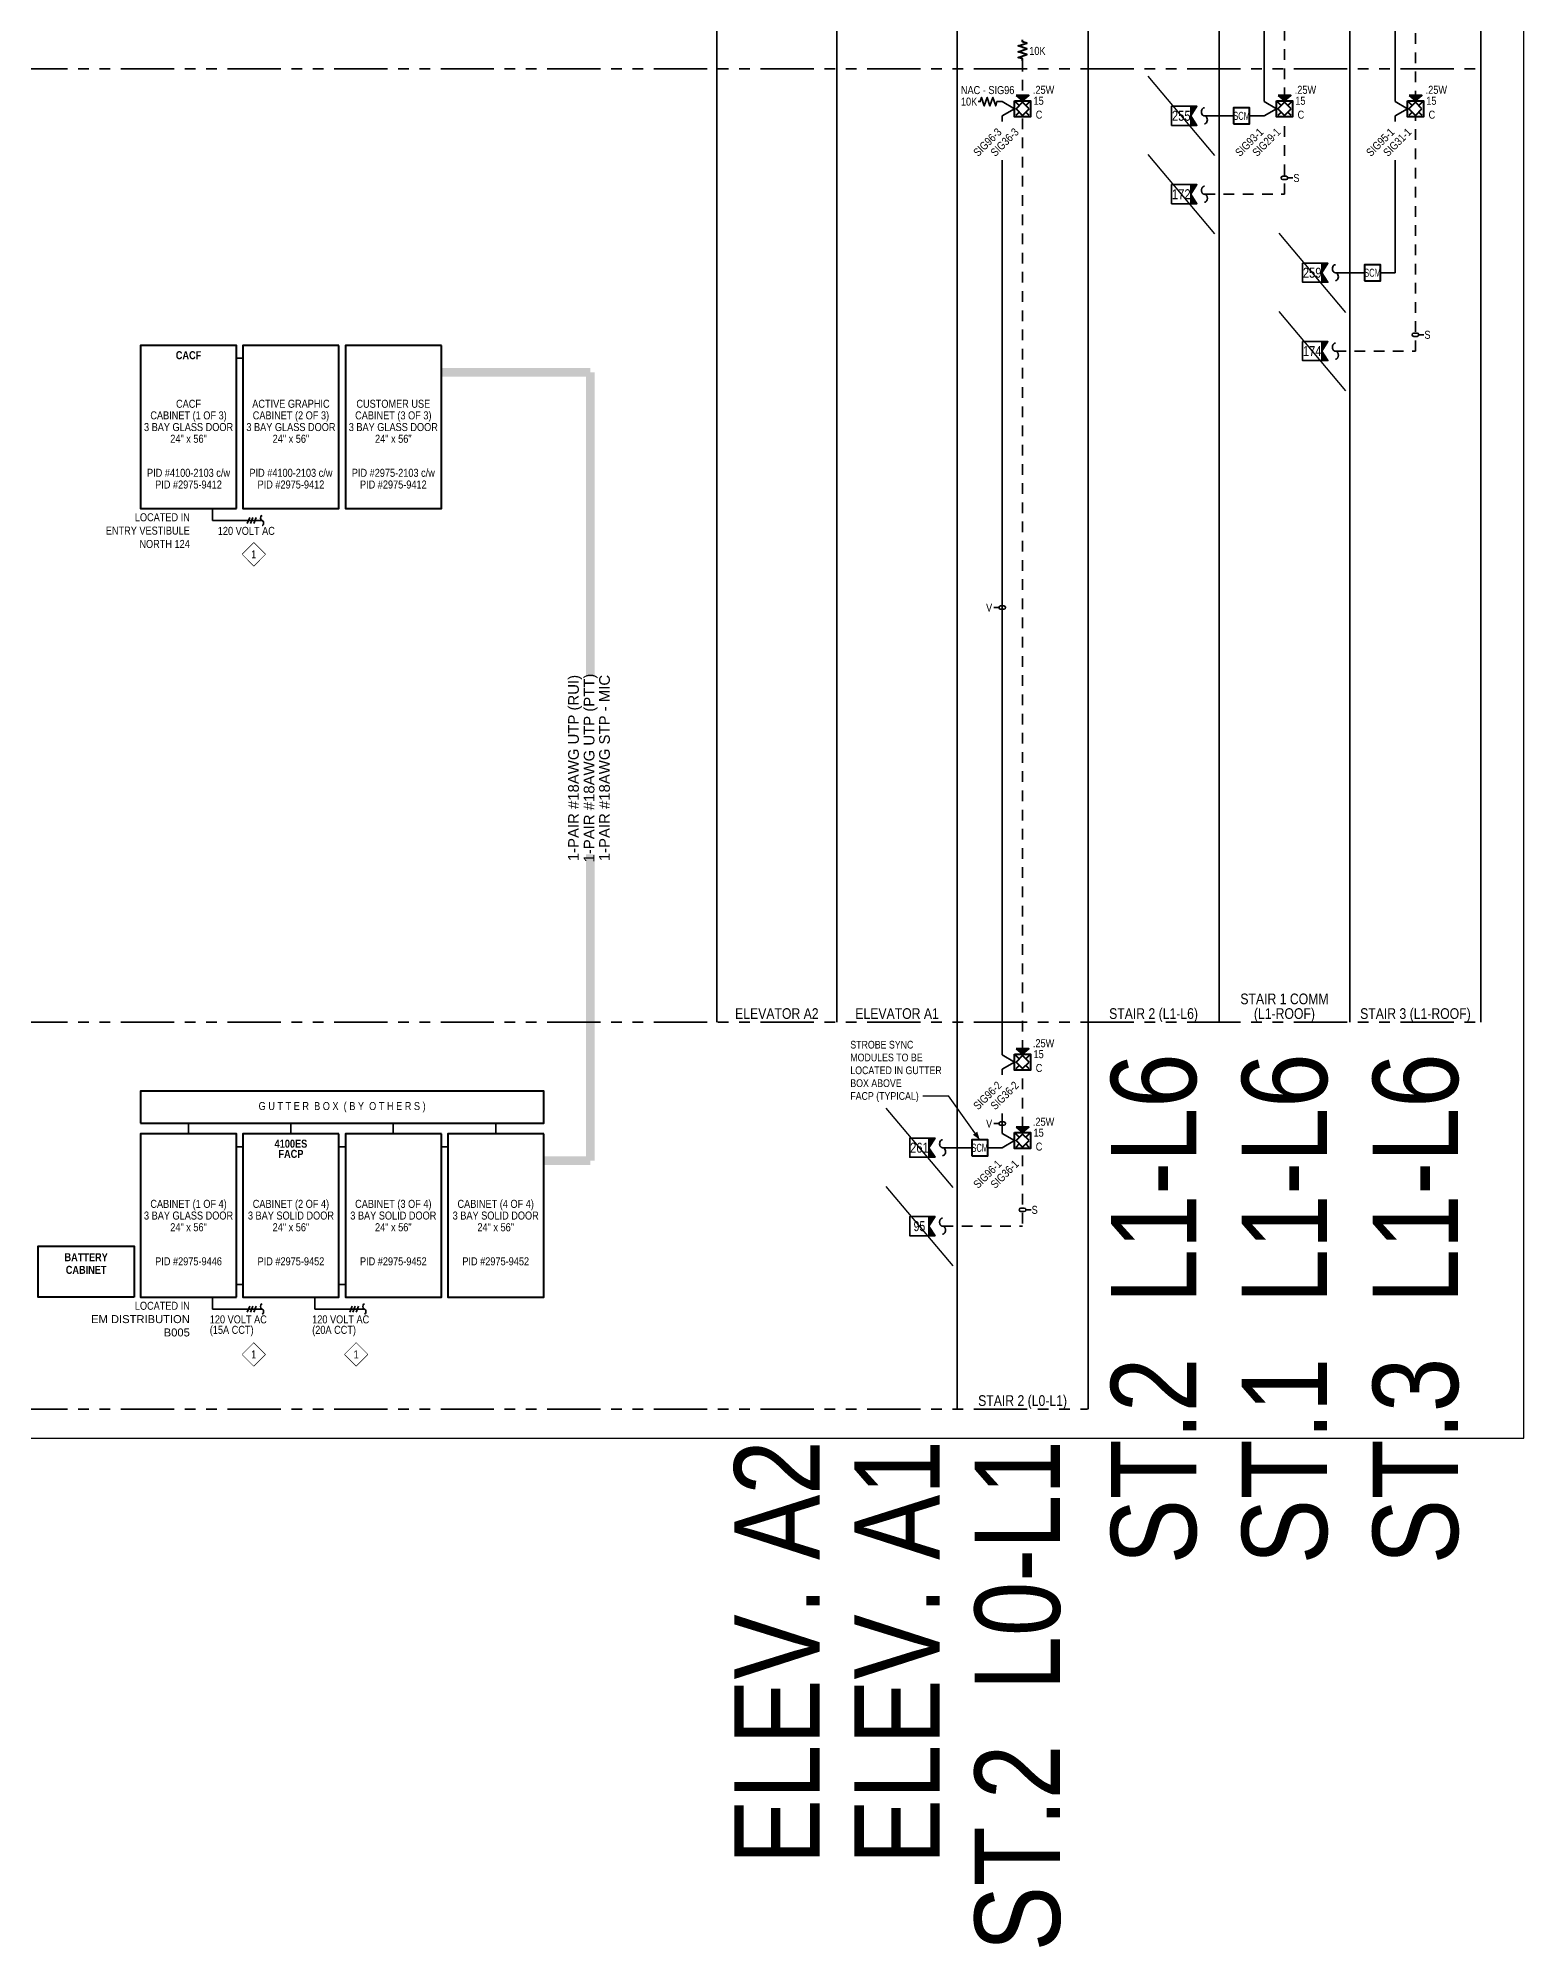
# Model space of a CAD drawing. Header units: inches. Extents: x 84 to 207, y -12 to 77.
# Drawn here: x 136.79 to 154.21, y -12.15 to 10.21 of the extents above; entities that cross this region are included whole.
import ezdxf
from ezdxf.enums import TextEntityAlignment as Align

# ---------------------------------------------------------------- set-up
doc = ezdxf.new("R2010")
doc.units = ezdxf.units.IN
doc.header["$MEASUREMENT"] = 0
doc.set_wipeout_variables(frame=1)
for name, pattern in [('CONTINOUS', [0]), ('HIDDEN2', [0.1875, 0.125, -0.0625]), ('PHANTOM2', [1.25, 0.625, -0.125, 0.125, -0.125, 0.125, -0.125])]:
    doc.linetypes.add(name, pattern=pattern)
for name, color, linetype, lineweight in [('F-ALRM-DTCT', 23, 'Continuous', 40), ('F-ALRM-INDC', 83, 'Continuous', 40), ('F-ALRM-WIRE', 6, 'Continuous', 35), ('F-ALRM-WIRE-DTCT', 151, 'Continuous', 35), ('F-ALRM-WIRE-INDC', 3, 'Continuous', 35), ('F-ALRM-WIRE-PHON', 212, 'Continuous', 35), ('F-ALRM-WIRE-SPKR', 221, 'HIDDEN2', 35), ('F-ANNO-DTCT', 151, 'Continuous', 25), ('F-ANNO-DTCT-ADDR', 143, 'Continuous', 25), ('F-ANNO-DTCT-DESC', 150, 'Continuous', 25), ('F-ANNO-DTCT-NOTE', 140, 'Continuous', 25), ('F-ANNO-INDC', 3, 'Continuous', 25), ('F-ANNO-INDC-ADDR', 91, 'Continuous', 25), ('F-ANNO-INDC-CAND', 120, 'Continuous', 25), ('F-ANNO-INDC-DESC', 111, 'Continuous', 25), ('F-ANNO-INDC-NOTE', 110, 'Continuous', 25), ('F-ANNO-KEYN', 7, 'Continuous', 25), ('F-ANNO-SPKR-ADDR', 210, 'Continuous', 25), ('F-ANNO-SPKR-WATT', 220, 'Continuous', 25), ('F-ANNO-TEXT', 7, 'Continuous', 25), ('F-ANNO-WIPE', 7, 'Continuous', 0), ('F-CTRL-PANL', 23, 'Continuous', 40)]:
    doc.layers.add(name, color=color, linetype=linetype, lineweight=lineweight)
doc.styles.add('Annotative', font='arial.ttf')
doc.styles.add('Body', font='', dxfattribs={"height": 0.09375})
doc.styles.add('Body_Bold', font='', dxfattribs={"height": 0.09375})
doc.styles.add('MtXpl_Arial_Narrow', font='arial.ttf')
doc.styles.get("Standard").update_dxf_attribs({"font": 'arial.ttf'})
doc.styles.get('Body').set_extended_font_data('Arial Narrow')
doc.styles.get('Body_Bold').set_extended_font_data('Arial Narrow', bold=True)

# ---------------------------------------------------------------- blocks, each defined once
blk = doc.blocks.new('*U128')
at = {"layer": 'F-ANNO-INDC-ADDR', "style": 'Body', "flags": 8}
blk.add_attdef('NACTAG', text='', height=0.0938, rotation=45, dxfattribs=at).set_placement((-0.304, -0.218), align=Align.TOP_RIGHT)
at = {"layer": 'F-ANNO-INDC-DESC', "lineweight": 30, "flags": 51}
blk.add_attdef('DESCRIPTION', text='', height=0.0938, rotation=45, dxfattribs=at).set_placement((0.201, -0.218), align=Align.TOP_RIGHT)
at = {"layer": 'F-ANNO-SPKR-ADDR', "style": 'Body', "flags": 8}
blk.add_attdef('SPEAKTAG', text='', height=0.0938, rotation=45, dxfattribs=at).set_placement((-0.103, -0.218), align=Align.TOP_RIGHT)
at = {"linetype": 'ByBlock', "ltscale": 0.5}
blk.add_wipeout([(-0.094, 0.094), (0.094, 0.094), (0.094, -0.094), (-0.094, -0.094)], dxfattribs=at).dxf.layer = 'F-ANNO-WIPE'
at = {"color": 0, "linetype": 'ByBlock', "lineweight": -2, "ltscale": 0.5}
for p, q in [((-0.039, -0.039), (-0.079, -0.079)), ((0.079, -0.079), (0.039, -0.039))]:
    blk.add_line(p, q, dxfattribs=at)
at = {"color": 0, "linetype": 'ByBlock', "lineweight": -2, "style": 'Body', "flags": 9}
for tag, p in [('CONNFROM_SPEAK', (0, -0.134)), ('CONNFROM_NAC', (0, -0.121)), ('ELEVATION', (0, -0.108)), ('WIREDROP', (0, -0.145)), ('PID', (0, -0.096))]:
    blk.add_attdef(tag, text='', height=0.00938, dxfattribs=at).set_placement(p, align=Align.MIDDLE_CENTER)
at = {"layer": 'F-ANNO-INDC', "style": 'Body', "flags": 8}
blk.add_attdef('CEIL', text='', height=0.0938, dxfattribs=at).set_placement((0.193, -0.069), align=Align.MIDDLE_CENTER)
at = {"layer": 'F-ANNO-INDC-NOTE', "lineweight": 30, "flags": 104}
blk.add_attdef('NOTES', text='', height=0.0938, dxfattribs=at).set_placement((-0.193, -0.069), align=Align.MIDDLE_RIGHT)
at = {"layer": 'F-ANNO-INDC-NOTE', "style": 'Body'}
blk.add_attdef('NOTE', text='', height=0.0938, dxfattribs=at).set_placement((-0.193, -0.069), align=Align.MIDDLE_CENTER)
at = {"linetype": 'ByBlock'}
blk.add_wipeout([(-0.075, 0.156), (0, 0.094), (0.075, 0.156)], dxfattribs=at).dxf.layer = 'F-ANNO-WIPE'
h = blk.add_hatch(color=0)
h.dxf.hatch_style = 1
h.paths.add_polyline_path([(0.075, 0.156), (-0.075, 0.156), (0, 0.094)])
at = {"color": 0, "linetype": 'ByBlock', "lineweight": -2, "ltscale": 0.5}
for p, q in [((-0.039, 0.039), (-0.079, 0.079)), ((0.079, 0.079), (0.039, 0.039))]:
    blk.add_line(p, q, dxfattribs=at)
for points in [[(-0.094, 0.094), (0.094, 0.094), (0.094, -0.094), (-0.094, -0.094)], [(0.077, 0), (0, 0.077), (-0.077, 0), (0, -0.077)]]:
    blk.add_lwpolyline(points, close=True, dxfattribs=at)
at = {"color": 0, "linetype": 'ByBlock', "lineweight": -2}
blk.add_lwpolyline([(-0.075, 0.156), (0, 0.094), (0.075, 0.156)], close=True, dxfattribs=at)
at = {"color": 0, "linetype": 'ByBlock', "lineweight": -2, "style": 'Body', "flags": 9}
blk.add_attdef('WIRE', (-0.001, 0), '', height=0.00938, dxfattribs=at)
at = {"layer": 'F-ANNO-INDC', "style": 'Body', "flags": 8}
for tag, p in [('WG', (-0.193, 0.229)), ('WP', (0.193, 0.229))]:
    blk.add_attdef(tag, text='', height=0.0938, dxfattribs=at).set_placement(p, align=Align.MIDDLE_CENTER)
at = {"layer": 'F-ANNO-INDC-CAND', "style": 'Body', "flags": 8}
blk.add_attdef('CD', text='', height=0.0938, dxfattribs=at).set_placement((0.187, 0.093), align=Align.MIDDLE_CENTER)
at = {"layer": 'F-ANNO-SPKR-WATT', "linetype": 'Continuous', "style": 'Body', "flags": 8}
blk.add_attdef('WATT', text='', height=0.0938, dxfattribs=at).set_placement((0.246, 0.221), align=Align.MIDDLE_CENTER)
blk = doc.blocks.new('*U131')
at = {"layer": 'F-ANNO-INDC-ADDR', "style": 'Body', "flags": 8}
blk.add_attdef('NACTAG', text='', height=0.0938, rotation=45, dxfattribs=at).set_placement((-0.304, -0.218), align=Align.TOP_RIGHT)
at = {"layer": 'F-ANNO-INDC-DESC', "lineweight": 30, "flags": 51}
blk.add_attdef('DESCRIPTION', text='', height=0.0938, rotation=45, dxfattribs=at).set_placement((0.201, -0.218), align=Align.TOP_RIGHT)
at = {"layer": 'F-ANNO-SPKR-ADDR', "style": 'Body', "flags": 8}
blk.add_attdef('SPEAKTAG', text='', height=0.0938, rotation=45, dxfattribs=at).set_placement((-0.103, -0.218), align=Align.TOP_RIGHT)
at = {"linetype": 'ByBlock', "ltscale": 0.5}
blk.add_wipeout([(-0.094, 0.094), (0.094, 0.094), (0.094, -0.094), (-0.094, -0.094)], dxfattribs=at).dxf.layer = 'F-ANNO-WIPE'
at = {"color": 0, "linetype": 'ByBlock', "lineweight": -2, "ltscale": 0.5}
for p, q in [((-0.039, -0.039), (-0.079, -0.079)), ((0.079, -0.079), (0.039, -0.039))]:
    blk.add_line(p, q, dxfattribs=at)
at = {"color": 0, "linetype": 'ByBlock', "lineweight": -2, "style": 'Body', "flags": 9}
for tag, p in [('CONNFROM_SPEAK', (0, -0.134)), ('CONNFROM_NAC', (0, -0.121)), ('ELEVATION', (0, -0.108)), ('WIREDROP', (0, -0.145)), ('PID', (0, -0.096))]:
    blk.add_attdef(tag, text='', height=0.00938, dxfattribs=at).set_placement(p, align=Align.MIDDLE_CENTER)
at = {"layer": 'F-ANNO-INDC', "style": 'Body', "flags": 8}
blk.add_attdef('CEIL', text='', height=0.0938, dxfattribs=at).set_placement((0.193, -0.069), align=Align.MIDDLE_CENTER)
at = {"layer": 'F-ANNO-INDC-NOTE', "lineweight": 30, "flags": 104}
blk.add_attdef('NOTES', text='', height=0.0938, dxfattribs=at).set_placement((-0.193, -0.069), align=Align.MIDDLE_RIGHT)
at = {"layer": 'F-ANNO-INDC-NOTE', "style": 'Body'}
blk.add_attdef('NOTE', text='', height=0.0938, dxfattribs=at).set_placement((-0.193, -0.069), align=Align.MIDDLE_CENTER)
at = {"linetype": 'ByBlock'}
blk.add_wipeout([(-0.075, 0.156), (0, 0.094), (0.075, 0.156)], dxfattribs=at).dxf.layer = 'F-ANNO-WIPE'
h = blk.add_hatch(color=0)
h.dxf.hatch_style = 1
h.paths.add_polyline_path([(0.075, 0.156), (-0.075, 0.156), (0, 0.094)])
at = {"color": 0, "linetype": 'ByBlock', "lineweight": -2, "ltscale": 0.5}
for p, q in [((-0.039, 0.039), (-0.079, 0.079)), ((0.079, 0.079), (0.039, 0.039))]:
    blk.add_line(p, q, dxfattribs=at)
for points in [[(-0.094, 0.094), (0.094, 0.094), (0.094, -0.094), (-0.094, -0.094)], [(0.077, 0), (0, 0.077), (-0.077, 0), (0, -0.077)]]:
    blk.add_lwpolyline(points, close=True, dxfattribs=at)
at = {"color": 0, "linetype": 'ByBlock', "lineweight": -2}
blk.add_lwpolyline([(-0.075, 0.156), (0, 0.094), (0.075, 0.156)], close=True, dxfattribs=at)
at = {"color": 0, "linetype": 'ByBlock', "lineweight": -2, "style": 'Body', "flags": 9}
blk.add_attdef('WIRE', (-0.001, 0), '', height=0.00938, dxfattribs=at)
at = {"layer": 'F-ANNO-INDC', "style": 'Body', "flags": 8}
for tag, p in [('WG', (-0.193, 0.229)), ('WP', (0.193, 0.229))]:
    blk.add_attdef(tag, text='', height=0.0938, dxfattribs=at).set_placement(p, align=Align.MIDDLE_CENTER)
at = {"layer": 'F-ANNO-INDC-CAND', "style": 'Body', "flags": 8}
blk.add_attdef('CD', text='', height=0.0938, dxfattribs=at).set_placement((0.187, 0.093), align=Align.MIDDLE_CENTER)
at = {"layer": 'F-ANNO-SPKR-WATT', "linetype": 'Continuous', "style": 'Body', "flags": 8}
blk.add_attdef('WATT', text='', height=0.0938, dxfattribs=at).set_placement((0.246, 0.221), align=Align.MIDDLE_CENTER)
blk = doc.blocks.new('*U129')
at = {"layer": 'F-ANNO-INDC-ADDR', "style": 'Body', "flags": 8}
blk.add_attdef('NACTAG', text='', height=0.0938, rotation=45, dxfattribs=at).set_placement((-0.304, -0.218), align=Align.TOP_RIGHT)
at = {"layer": 'F-ANNO-INDC-DESC', "lineweight": 30, "flags": 51}
blk.add_attdef('DESCRIPTION', text='', height=0.0938, rotation=45, dxfattribs=at).set_placement((0.201, -0.218), align=Align.TOP_RIGHT)
at = {"layer": 'F-ANNO-SPKR-ADDR', "style": 'Body', "flags": 8}
blk.add_attdef('SPEAKTAG', text='', height=0.0938, rotation=45, dxfattribs=at).set_placement((-0.103, -0.218), align=Align.TOP_RIGHT)
at = {"linetype": 'ByBlock', "ltscale": 0.5}
blk.add_wipeout([(-0.094, 0.094), (0.094, 0.094), (0.094, -0.094), (-0.094, -0.094)], dxfattribs=at).dxf.layer = 'F-ANNO-WIPE'
at = {"color": 0, "linetype": 'ByBlock', "lineweight": -2, "ltscale": 0.5}
for p, q in [((-0.039, -0.039), (-0.079, -0.079)), ((0.079, -0.079), (0.039, -0.039))]:
    blk.add_line(p, q, dxfattribs=at)
at = {"color": 0, "linetype": 'ByBlock', "lineweight": -2, "style": 'Body', "flags": 9}
for tag, p in [('CONNFROM_SPEAK', (0, -0.134)), ('CONNFROM_NAC', (0, -0.121)), ('ELEVATION', (0, -0.108)), ('WIREDROP', (0, -0.145)), ('PID', (0, -0.096))]:
    blk.add_attdef(tag, text='', height=0.00938, dxfattribs=at).set_placement(p, align=Align.MIDDLE_CENTER)
at = {"layer": 'F-ANNO-INDC', "style": 'Body', "flags": 8}
blk.add_attdef('CEIL', text='', height=0.0938, dxfattribs=at).set_placement((0.193, -0.069), align=Align.MIDDLE_CENTER)
at = {"layer": 'F-ANNO-INDC-NOTE', "lineweight": 30, "flags": 104}
blk.add_attdef('NOTES', text='', height=0.0938, dxfattribs=at).set_placement((-0.193, -0.069), align=Align.MIDDLE_RIGHT)
at = {"layer": 'F-ANNO-INDC-NOTE', "style": 'Body'}
blk.add_attdef('NOTE', text='', height=0.0938, dxfattribs=at).set_placement((-0.193, -0.069), align=Align.MIDDLE_CENTER)
at = {"linetype": 'ByBlock'}
blk.add_wipeout([(-0.075, 0.156), (0, 0.094), (0.075, 0.156)], dxfattribs=at).dxf.layer = 'F-ANNO-WIPE'
h = blk.add_hatch(color=0)
h.dxf.hatch_style = 1
h.paths.add_polyline_path([(0.075, 0.156), (-0.075, 0.156), (0, 0.094)])
at = {"color": 0, "linetype": 'ByBlock', "lineweight": -2, "ltscale": 0.5}
for p, q in [((-0.039, 0.039), (-0.079, 0.079)), ((0.079, 0.079), (0.039, 0.039))]:
    blk.add_line(p, q, dxfattribs=at)
for points in [[(-0.094, 0.094), (0.094, 0.094), (0.094, -0.094), (-0.094, -0.094)], [(0.077, 0), (0, 0.077), (-0.077, 0), (0, -0.077)]]:
    blk.add_lwpolyline(points, close=True, dxfattribs=at)
at = {"color": 0, "linetype": 'ByBlock', "lineweight": -2}
blk.add_lwpolyline([(-0.075, 0.156), (0, 0.094), (0.075, 0.156)], close=True, dxfattribs=at)
at = {"color": 0, "linetype": 'ByBlock', "lineweight": -2, "style": 'Body', "flags": 9}
blk.add_attdef('WIRE', (-0.001, 0), '', height=0.00938, dxfattribs=at)
at = {"layer": 'F-ANNO-INDC', "style": 'Body', "flags": 8}
for tag, p in [('WG', (-0.193, 0.229)), ('WP', (0.193, 0.229))]:
    blk.add_attdef(tag, text='', height=0.0938, dxfattribs=at).set_placement(p, align=Align.MIDDLE_CENTER)
at = {"layer": 'F-ANNO-INDC-CAND', "style": 'Body', "flags": 8}
blk.add_attdef('CD', text='', height=0.0938, dxfattribs=at).set_placement((0.187, 0.093), align=Align.MIDDLE_CENTER)
at = {"layer": 'F-ANNO-SPKR-WATT', "linetype": 'Continuous', "style": 'Body', "flags": 8}
blk.add_attdef('WATT', text='', height=0.0938, dxfattribs=at).set_placement((0.246, 0.221), align=Align.MIDDLE_CENTER)
blk = doc.blocks.new('*U127')
at = {"color": 0, "linetype": 'ByBlock', "lineweight": -2}
blk.add_lwpolyline([(0, 0), (0, 0.024), (-0.05, 0.039), (0.05, 0.072), (-0.05, 0.106), (0.05, 0.139), (-0.05, 0.173), (0.05, 0.206), (0, 0.221), (0, 0.244)], dxfattribs=at)
at = {"layer": 'F-ANNO-INDC-NOTE', "lineweight": -3, "style": 'Body'}
blk.add_text('10K', height=0.0938, dxfattribs=at).set_placement((0.269, 0.115), align=Align.MIDDLE_RIGHT)
blk.add_attdef('CIRCUIT', text='', height=0.0938, dxfattribs=at).set_placement((0.937, 0.17), align=Align.MIDDLE_RIGHT)
blk = doc.blocks.new('*U121')
at = {"color": 0, "linetype": 'ByBlock', "lineweight": -2}
blk.add_lwpolyline([(0, 0), (-0.024, 0), (-0.039, -0.05), (-0.072, 0.05), (-0.106, -0.05), (-0.139, 0.05), (-0.173, -0.05), (-0.206, 0.05), (-0.221, 0), (-0.244, 0)], dxfattribs=at)
at = {"layer": 'F-ANNO-DTCT-NOTE', "lineweight": -3, "style": 'Body'}
blk.add_text('10K', height=0.0938, dxfattribs=at).set_placement((-0.447, 0), align=Align.MIDDLE_LEFT)
blk.add_attdef('CIRCUIT', text='', height=0.0938, dxfattribs=at).set_placement((-0.447, 0.135), align=Align.MIDDLE_LEFT)
blk = doc.blocks.new('*U85')
at = {"color": 0}
for centre, major_axis in [((-0.046875, 0), (-0.046875, 0)), ((0.046875, 0), (0.046875, 0))]:
    blk.add_ellipse(centre, major_axis=major_axis, ratio=0.740925497, start_param=0, end_param=3.141592654, dxfattribs=at)
blk = doc.blocks.new('*U70')
at = {"layer": 'F-ANNO-DTCT-ADDR', "style": 'Body', "flags": 8}
blk.add_attdef('ADDRESS', text='', height=0.0938, dxfattribs=at).set_placement((0, -0.124), align=Align.TOP_RIGHT)
at = {"layer": 'F-ANNO-DTCT-DESC', "lineweight": 30, "flags": 104}
blk.add_attdef('DESCRIPTION', text='', height=0.0938, dxfattribs=at).set_placement((0.149, -0.124), align=Align.TOP_RIGHT)
at = {"linetype": 'ByBlock', "lineweight": -2, "ltscale": 0.5}
blk.add_wipeout([(-0.094, 0), (0.094, 0), (0.094, 0.188), (-0.094, 0.188)], dxfattribs=at).dxf.layer = 'F-ANNO-WIPE'
at = {"color": 0, "linetype": 'ByBlock', "lineweight": -2, "ltscale": 0.5}
blk.add_lwpolyline([(-0.094, 0), (0.094, 0), (0.094, 0.188), (-0.094, 0.188)], close=True, dxfattribs=at)
at = {"color": 0, "linetype": 'ByBlock', "lineweight": -2, "style": 'Body', "flags": 8}
blk.add_attdef('DEVICE_TYPE', text='', height=0.0938, dxfattribs=at).set_placement((0, 0.094), align=Align.MIDDLE)
at = {"color": 0, "linetype": 'ByBlock', "lineweight": -2, "style": 'Body'}
for tag, p, flags in [('WIRE', (0, 0.094), 11), ('RISER', (0, 0.094), 11), ('WIREDROP', (-0.037, -0.079), 9), ('DEVTYPE', (-0.037, -0.039), 9), ('POINTTYPE', (-0.037, -0.052), 9), ('ELEVATION', (-0.037, -0.067), 9)]:
    blk.add_attdef(tag, p, '', height=0.00937, dxfattribs=dict(at, flags=flags))
at = {"layer": 'F-ANNO-DTCT', "lineweight": 25, "style": 'Body', "flags": 8}
blk.add_attdef('WG', text='', height=0.0938, dxfattribs=at).set_placement((-0.187, 0.048), align=Align.MIDDLE_CENTER)
blk.add_attdef('WP', text='', height=0.0938, dxfattribs=at).set_placement((0.189, 0.173), align=Align.MIDDLE)
at = {"layer": 'F-ANNO-DTCT-NOTE', "lineweight": 25, "flags": 104}
blk.add_attdef('NOTES', text='', height=0.0938, dxfattribs=at).set_placement((-0.151, 0.164), align=Align.TOP_RIGHT)
at = {"layer": 'F-ANNO-DTCT-NOTE', "lineweight": 25, "style": 'Body'}
blk.add_attdef('NOTE', text='', height=0.0938, dxfattribs=at).set_placement((-0.151, 0.164), align=Align.TOP_RIGHT)
blk = doc.blocks.new('TML-RIGHT')
at = {"layer": 'F-ALRM-WIRE'}
h = blk.add_hatch(color=256, dxfattribs=at)
h.dxf.hatch_style = 1
h.paths.add_polyline_path([(-0.072, 0.112), (0, 0.112), (-0.072, 0), (0, -0.112), (-0.072, -0.112)])
for points in [[(-0.072, -0.112), (-0.296, -0.112), (-0.296, 0.112), (-0.072, 0.112)], [(-0.072, 0.112), (0, 0.112), (-0.072, 0), (0, -0.112), (-0.072, -0.112)]]:
    blk.add_lwpolyline(points, close=True, dxfattribs=at)
at = {"style": 'Annotative'}
blk.add_attdef('#', text='', height=0.117, dxfattribs=at).set_placement((-0.184, 0), align=Align.MIDDLE_CENTER)
blk = doc.blocks.new('WireTagLoop')
at = {"color": 0, "linetype": 'ByBlock', "lineweight": -2}
blk.add_lwpolyline([(-0.5, 0.5, 0.999484), (-0.5, -0.5), (0.5, -0.5, 0.999484), (0.5, 0.5, 0.000258)], format="xyb", close=True, dxfattribs=at)
blk = doc.blocks.new('*U112')
at = {"color": 0}
for centre, major_axis in [((-0.046875, 0), (-0.046875, 0)), ((0.046875, 0), (0.046875, 0))]:
    blk.add_ellipse(centre, major_axis=major_axis, ratio=0.740925497, start_param=0, end_param=3.141592654, dxfattribs=at)
blk = doc.blocks.new('KEYNOTE')
at = {"color": 0, "linetype": 'ByBlock', "lineweight": -2, "transparency": 16777216}
blk.add_lwpolyline([(-0.133, 0), (0, -0.133), (0.133, 0), (0, 0.133)], close=True, dxfattribs=at)
at = {"color": 0, "linetype": 'ByBlock', "lineweight": -2, "transparency": 16777216, "style": 'Body'}
blk.add_attdef('KEYNOTE', text='', height=0.0938, dxfattribs=at).set_placement((0, 0), align=Align.MIDDLE_CENTER)
at = {"color": 0, "linetype": 'ByBlock', "lineweight": -2, "transparency": 16777216}
blk.add_wipeout([(0, 0.133), (-0.133, 0), (0, -0.133), (0.133, 0)], dxfattribs=at).dxf.layer = 'F-ANNO-WIPE'
blk = doc.blocks.new('*U62')
at = {"color": 0, "linetype": 'ByBlock', "lineweight": -2}
blk.add_solid([(0, 0), (0.09375, 0.03125), (0.09375, -0.03125)], dxfattribs=at)

msp = doc.modelspace()

# ---------------------------------------------------------------- linework, layer by layer
at = {"layer": 'Defpoints', "color": 1}
for p, q in [((149.8, 9.766), (150.583, 8.836)), ((149.8, 8.847), (150.583, 7.917)), ((151.335, 7.927), (152.118, 6.997)), ((151.335, 7.009), (152.118, 6.079)), ((146.731, -2.324), (147.514, -3.254)), ((146.731, -3.243), (147.514, -4.173))]:
    msp.add_line(p, q, dxfattribs=at)
at = {"layer": 'F-ALRM-WIRE'}
for p, q in [((139.12, 6.46), (139.195, 6.46)), ((138.839, 4.559), (138.839, 4.698)), ((138.839, 4.559), (139.418, 4.559)), ((139.246, 4.524), (139.274, 4.593)), ((139.283, 4.524), (139.311, 4.593)), ((139.321, 4.524), (139.349, 4.593)), ((139.12, -2.778), (139.195, -2.778)), ((140.32, -2.778), (140.395, -2.778)), ((141.52, -2.778), (141.595, -2.778)), ((138.839, -4.679), (138.839, -4.54)), ((138.839, -4.679), (139.418, -4.679)), ((139.246, -4.714), (139.274, -4.644)), ((139.283, -4.714), (139.311, -4.644)), ((139.321, -4.714), (139.349, -4.644)), ((140.039, -4.679), (140.039, -4.54)), ((140.039, -4.679), (140.618, -4.679)), ((140.446, -4.714), (140.474, -4.644)), ((140.483, -4.714), (140.511, -4.644)), ((140.521, -4.714), (140.549, -4.644))]:
    msp.add_line(p, q, dxfattribs=at)
for points in [[(138.557, -2.628), (138.557, -2.503)], [(139.757, -2.628), (139.757, -2.503)], [(140.957, -2.628), (140.957, -2.503)], [(142.157, -2.628), (142.157, -2.503)], [(139.12, -4.39), (139.157, -4.39), (139.157, -4.39), (139.195, -4.39)], [(140.32, -4.39), (140.357, -4.39), (140.357, -4.39), (140.395, -4.39)]]:
    msp.add_lwpolyline(points, dxfattribs=at)
for centre, start_param, end_param in [((139.418, 4.588), 0, 3.141593), ((139.418, 4.529), 3.141593, 6.283185), ((139.418, -4.649), 0, 3.141593), ((139.418, -4.709), 3.141593, 6.283185), ((140.618, -4.649), 0, 3.141593), ((140.618, -4.709), 3.141593, 6.283185)]:
    msp.add_ellipse(centre, major_axis=(0, 0.03), ratio=0.590571, start_param=start_param, end_param=end_param, dxfattribs=at)
at = {"layer": 'F-ALRM-WIRE-DTCT', "color": 251, "true_color": 0x636466}
for p, q in [((146.156, 49.793), (146.156, -1.317)), ((147.565, 49.793), (147.565, -5.851)), ((150.634, 49.793), (150.634, -1.317)), ((152.169, 49.793), (152.169, -1.317)), ((153.703, 49.793), (153.703, -1.317)), ((149.1, 45.072), (149.1, -5.851))]:
    msp.add_line(p, q, dxfattribs=at)
at = {"layer": 'F-ALRM-WIRE-DTCT', "color": 251, "linetype": 'PHANTOM2', "true_color": 0x636466}
for p, q in [((119.012, 9.852), (153.703, 9.852)), ((119.012, -1.317), (153.703, -1.317)), ((119.012, -5.851), (149.091, -5.851))]:
    msp.add_line(p, q, dxfattribs=at)
at = {"layer": 'F-ALRM-WIRE-DTCT', "color": 251, "true_color": 0x636466}
msp.add_lwpolyline([(144.747, -1.317), (144.747, 49.793)], dxfattribs=at)
at = {"layer": 'F-ALRM-WIRE-DTCT', "color": 251, "linetype": 'CONTINOUS', "true_color": 0x636466, "const_width": 0.1}
for points in [[(141.52, 6.296), (143.267, 6.296)], [(143.267, 6.296), (143.267, 2.731)], [(143.267, 0.65), (143.267, -2.942)], [(142.72, -2.942), (143.267, -2.942)]]:
    msp.add_lwpolyline(points, dxfattribs=at)
at = {"layer": 'F-ALRM-WIRE-INDC'}
msp.add_line((151.998, 7.462), (152.698, 7.462), dxfattribs=at)
msp.add_lwpolyline([(148.055, 3.539), (147.995, 3.539)], dxfattribs=at)
at = {"layer": 'F-ALRM-WIRE-PHON'}
for points in [[(151.44, 8.572), (151.501, 8.572)], [(152.975, 6.735), (153.036, 6.735)], [(148.371, -3.517), (148.432, -3.517)]]:
    msp.add_lwpolyline(points, dxfattribs=at)
at = {"layer": 'F-ALRM-WIRE-SPKR'}
for p, q in [((151.401, 8.381), (151.401, 23.517)), ((152.936, 6.543), (152.936, 23.533)), ((150.463, 8.381), (151.401, 8.381)), ((151.998, 6.543), (152.936, 6.543)), ((147.394, -3.708), (148.332, -3.708))]:
    msp.add_line(p, q, dxfattribs=at)
msp.add_lwpolyline([(148.332, 9.946), (148.332, -3.702)], dxfattribs=at)
at = {"layer": 'F-ANNO-TEXT'}
msp.add_lwpolyline([(147.164, -2.183), (147.465, -2.183)], dxfattribs=at)
at = {"layer": 'F-CTRL-PANL'}
for points in [[(139.12, 4.698), (139.12, 6.61), (137.995, 6.61), (137.995, 4.698)], [(140.32, 6.61), (139.195, 6.61), (139.195, 4.698), (140.32, 4.698)], [(141.52, 6.61), (140.395, 6.61), (140.395, 4.698), (141.52, 4.698)], [(137.995, -2.503), (142.72, -2.503), (142.72, -2.128), (137.995, -2.128)], [(139.12, -4.54), (139.12, -2.628), (137.995, -2.628), (137.995, -4.54)], [(140.32, -2.628), (139.195, -2.628), (139.195, -4.54), (140.32, -4.54)], [(141.52, -2.628), (140.395, -2.628), (140.395, -4.54), (141.52, -4.54)], [(142.72, -2.628), (141.595, -2.628), (141.595, -4.54), (142.72, -4.54)], [(137.92, -4.54), (136.795, -4.54), (136.795, -3.942), (137.92, -3.942)]]:
    msp.add_lwpolyline(points, close=True, dxfattribs=at)

# ---------------------------------------------------------------- block references
at = {"layer": 'F-ALRM-INDC'}
msp.add_blockref('*U127', (148.332, 9.946), dxfattribs=at)
at = {"layer": 'F-ALRM-WIRE-INDC', "rotation": 90}
for p in [(150.463, 9.3), (151.998, 7.462), (147.394, -2.79)]:
    msp.add_blockref('*U85', p, dxfattribs=at)
at = {"layer": 'F-ALRM-WIRE-INDC'}
ref = msp.add_blockref('KEYNOTE', (139.321, 4.163), dxfattribs=at)
ref.add_attrib('KEYNOTE', '1', dxfattribs={"layer": '0', "color": 0, "linetype": 'ByBlock', "lineweight": -2, "height": 0.0938, "style": 'Body'}).set_placement((139.321, 4.163), align=Align.MIDDLE_CENTER)
at = {"layer": 'F-ALRM-WIRE-INDC', "xscale": 0.039, "yscale": 0.039, "zscale": 0.039}
msp.add_blockref('WireTagLoop', (148.094, 3.539), dxfattribs=at)
at = {"layer": 'F-ALRM-WIRE-INDC'}
ref = msp.add_blockref('KEYNOTE', (139.321, -5.211), dxfattribs=at)
ref.add_attrib('KEYNOTE', '1', dxfattribs={"layer": '0', "color": 0, "linetype": 'ByBlock', "lineweight": -2, "height": 0.0938, "style": 'Body'}).set_placement((139.321, -5.211), align=Align.MIDDLE_CENTER)
ref = msp.add_blockref('KEYNOTE', (140.521, -5.211), dxfattribs=at)
ref.add_attrib('KEYNOTE', '1', dxfattribs={"layer": '0', "color": 0, "linetype": 'ByBlock', "lineweight": -2, "height": 0.0938, "style": 'Body'}).set_placement((140.521, -5.211), align=Align.MIDDLE_CENTER)
at = {"layer": 'F-ALRM-WIRE-PHON', "xscale": 0.039, "yscale": 0.039, "zscale": 0.039, "rotation": 180}
for p in [(151.401, 8.572), (152.936, 6.735), (148.332, -3.517)]:
    msp.add_blockref('WireTagLoop', p, dxfattribs=at)
at = {"layer": 'F-ALRM-WIRE-SPKR', "rotation": 90}
for p in [(150.463, 8.381), (151.998, 6.543), (147.394, -3.708)]:
    msp.add_blockref('*U112', p, dxfattribs=at)
at = {"layer": 'F-ANNO-KEYN'}
ref = msp.add_blockref('TML-RIGHT', (150.375, 9.301), dxfattribs=at)
ref.add_attrib('#', '255', dxfattribs={"layer": '0', "height": 0.1172, "style": 'Annotative', "width": 0.8}).set_placement((150.192, 9.301), align=Align.MIDDLE_CENTER)
ref = msp.add_blockref('TML-RIGHT', (150.375, 8.382), dxfattribs=at)
ref.add_attrib('#', '172', dxfattribs={"layer": '0', "height": 0.1172, "style": 'Annotative', "width": 0.8}).set_placement((150.192, 8.382), align=Align.MIDDLE_CENTER)
ref = msp.add_blockref('TML-RIGHT', (151.91, 7.462), dxfattribs=at)
ref.add_attrib('#', '259', dxfattribs={"layer": '0', "height": 0.1172, "style": 'Annotative', "width": 0.8}).set_placement((151.726, 7.462), align=Align.MIDDLE_CENTER)
ref = msp.add_blockref('TML-RIGHT', (151.91, 6.544), dxfattribs=at)
ref.add_attrib('#', '174', dxfattribs={"layer": '0', "height": 0.1172, "style": 'Annotative', "width": 0.8}).set_placement((151.726, 6.544), align=Align.MIDDLE_CENTER)
ref = msp.add_blockref('TML-RIGHT', (147.306, -2.789), dxfattribs=at)
ref.add_attrib('#', '261', dxfattribs={"layer": '0', "height": 0.1172, "style": 'Annotative', "width": 0.8}).set_placement((147.123, -2.789), align=Align.MIDDLE_CENTER)
ref = msp.add_blockref('TML-RIGHT', (147.306, -3.708), dxfattribs=at)
ref.add_attrib('#', '95', dxfattribs={"layer": '0', "height": 0.1172, "style": 'Annotative', "width": 0.75}).set_placement((147.123, -3.708), align=Align.MIDDLE_CENTER)

# ---------------------------------------------------------------- texts
at = {"style": 'Body'}
for s, height, p in [('STAIR 1 COMM', 0.12493, (151.401, -1.108)), ('ELEVATOR A2', 0.12493, (145.452, -1.28)), ('ELEVATOR A1', 0.12493, (146.861, -1.28)), ('STAIR 2 (L1-L6)', 0.12493, (149.867, -1.28)), ('(L1-ROOF)', 0.1249, (151.401, -1.28)), ('STAIR 3 (L1-ROOF)', 0.12493, (152.936, -1.28)), ('STAIR 2 (L0-L1)', 0.12493, (148.332, -5.814))]:
    msp.add_text(s, height=height, dxfattribs=at).set_placement(p, align=Align.CENTER)
at = {"layer": 'Defpoints', "color": 3, "style": 'Body'}
for s, p in [('ST.2  L1-L6', (149.867, -1.684)), ('ST.1  L1-L6', (151.401, -1.684)), ('ELEV. A2', (145.452, -6.218)), ('ELEV. A1', (146.861, -6.218)), ('ST.2  L0-L1', (148.27, -6.218))]:
    msp.add_text(s, height=1, rotation=90, dxfattribs=at).set_placement(p, align=Align.MIDDLE_RIGHT)
at = {"layer": 'Defpoints', "color": 6, "style": 'Body'}
msp.add_text('ST.3  L1-L6', height=1, rotation=90, dxfattribs=at).set_placement((152.936, -1.684), align=Align.MIDDLE_RIGHT)
at = {"layer": 'F-ALRM-WIRE-INDC', "style": 'Body'}
msp.add_text('V', height=0.0938, dxfattribs=at).set_placement((147.904, 3.539), align=Align.MIDDLE_LEFT)
at = {"layer": 'F-ALRM-WIRE-PHON', "style": 'Body'}
for p in [(151.506, 8.572), (153.041, 6.735), (148.438, -3.517)]:
    msp.add_text('S', height=0.0938, dxfattribs=at).set_placement(p, align=Align.MIDDLE_LEFT)
at = {"layer": 'F-ANNO-TEXT', "style": 'Body'}
for s, height, p in [('CABINET (1 OF 3)', 0.09375, (138.557, 5.791)), ('CACF', 0.0938, (138.557, 5.927)), ('ACTIVE GRAPHIC', 0.09375, (139.757, 5.927)), ('CABINET (2 OF 3)', 0.09375, (139.757, 5.791)), ('CABINET (3 OF 3)', 0.09375, (140.957, 5.791)), ('CUSTOMER USE', 0.09375, (140.957, 5.927)), ('3 BAY GLASS DOOR', 0.09375, (138.557, 5.654)), ('3 BAY GLASS DOOR', 0.09375, (139.757, 5.654)), ('3 BAY GLASS DOOR', 0.09375, (140.957, 5.654)), ('24" x 56"', 0.0938, (138.557, 5.517)), ('24" x 56"', 0.0938, (139.757, 5.517)), ('24" x 56"', 0.0938, (140.957, 5.517)), ('PID #4100-2103 c/w', 0.09375, (138.557, 5.118)), ('PID #4100-2103 c/w', 0.09375, (139.757, 5.118)), ('PID #2975-2103 c/w', 0.09375, (140.957, 5.118)), ('PID #2975-9412', 0.09375, (138.557, 4.981)), ('PID #2975-9412', 0.09375, (139.757, 4.981)), ('PID #2975-9412', 0.09375, (140.957, 4.981)), ('3 BAY GLASS DOOR', 0.09375, (138.557, -3.584)), ('CABINET (1 OF 4)', 0.09375, (138.557, -3.447)), ('3 BAY SOLID DOOR', 0.09375, (139.757, -3.584)), ('CABINET (2 OF 4)', 0.09375, (139.757, -3.447)), ('3 BAY SOLID DOOR', 0.09375, (140.957, -3.584)), ('CABINET (3 OF 4)', 0.09375, (140.957, -3.447)), ('3 BAY SOLID DOOR', 0.09375, (142.157, -3.584)), ('CABINET (4 OF 4)', 0.09375, (142.157, -3.447)), ('24" x 56"', 0.0938, (138.557, -3.721)), ('24" x 56"', 0.0938, (139.757, -3.721)), ('24" x 56"', 0.0938, (140.957, -3.721)), ('24" x 56"', 0.0938, (142.157, -3.721)), ('PID #2975-9446', 0.09375, (138.557, -4.12)), ('PID #2975-9452', 0.09375, (139.757, -4.12)), ('PID #2975-9452', 0.09375, (140.957, -4.12)), ('PID #2975-9452', 0.09375, (142.157, -4.12))]:
    msp.add_text(s, height=height, dxfattribs=at).set_placement(p, align=Align.MIDDLE_CENTER)
at = {"layer": 'F-ANNO-TEXT', "style": 'MtXpl_Arial_Narrow'}
for s, p in [('1-PAIR #18AWG UTP (RUI)', (143.084, 1.659)), ('1-PAIR #18AWG UTP (PTT)', (143.267, 1.659)), ('1-PAIR #18AWG STP - MIC', (143.432, 1.659))]:
    msp.add_text(s, height=0.125, rotation=90, dxfattribs=at).set_placement(p, align=Align.MIDDLE)
at = {"layer": 'F-ANNO-TEXT', "style": 'Body'}
for s, p in [('STROBE SYNC', (146.313, -1.582)), ('MODULES TO BE ', (146.313, -1.732)), ('LOCATED IN GUTTER', (146.313, -1.882)), ('BOX ABOVE', (146.313, -2.033)), ('FACP (TYPICAL) ', (146.313, -2.183))]:
    msp.add_text(s, height=0.09, dxfattribs=at).set_placement(p, align=Align.MIDDLE_LEFT)
at = {"layer": 'F-ANNO-TEXT', "char_height": 0.09375, "style": 'Body'}
for s, insert, width, attachment_point in [('LOCATED IN\\PENTRY VESTIBULE\\PNORTH 124', (138.572, 4.644), 1.98226, 3), ('G U T T E R  B O X  ( B Y  O T H E R S )', (140.357, -2.315), 3.5754, 5), ('LOCATED IN\\P{\\fArial|b0|i0|c0|p34;EM DISTRIBUTION\\PB005}', (138.572, -4.594), 1.98226, 3)]:
    msp.add_mtext(s, dxfattribs=dict(at, insert=insert, width=width, attachment_point=attachment_point))
at = {"layer": 'F-ANNO-TEXT', "lineweight": 25, "char_height": 0.09375, "width": 1.32, "attachment_point": 4, "style": 'Body'}
for insert in [(138.806, -4.801), (140.006, -4.801)]:
    msp.add_mtext('120 VOLT AC', dxfattribs=dict(at, insert=insert))
at = {"layer": 'F-CTRL-PANL', "style": 'Body_Bold'}
for s, p in [('CACF', (138.557, 6.496)), ('4100ES', (139.757, -2.742)), ('FACP', (139.757, -2.861)), ('BATTERY', (137.357, -4.072)), ('CABINET', (137.357, -4.22))]:
    msp.add_text(s, height=0.0938, dxfattribs=at).set_placement(p, align=Align.MIDDLE)

# ---------------------------------------------------------------- next in the draw order: block references
at = {"layer": 'F-ALRM-DTCT'}
ref = msp.add_blockref('*U70', (152.433, 7.368), dxfattribs=at)
ref.add_attrib('DEVICE_TYPE', 'SCM', dxfattribs={"layer": '0', "color": 0, "linetype": 'ByBlock', "lineweight": -2, "height": 0.0938, "style": 'Body', "width": 0.75}).set_placement((152.433, 7.462), align=Align.MIDDLE)
at = {"layer": 'F-ALRM-INDC'}
ref = msp.add_blockref('*U128', (148.332, 9.383), dxfattribs=at)
ref.add_attrib('CEIL', 'C', dxfattribs={"layer": 'F-ANNO-INDC', "height": 0.0938, "style": 'Body'}).set_placement((148.525, 9.314), align=Align.MIDDLE_CENTER)
ref.add_attrib('NACTAG', 'SIG96-3', dxfattribs={"layer": 'F-ANNO-INDC-ADDR', "height": 0.0938, "rotation": 45, "style": 'Body'}).set_placement((148.028, 9.166), align=Align.TOP_RIGHT)
ref.add_attrib('CD', '15', dxfattribs={"layer": 'F-ANNO-INDC-CAND', "height": 0.0938, "style": 'Body'}).set_placement((148.52, 9.477), align=Align.MIDDLE_CENTER)
ref.add_attrib('SPEAKTAG', 'SIG36-3', dxfattribs={"layer": 'F-ANNO-SPKR-ADDR', "height": 0.0938, "rotation": 45, "style": 'Body'}).set_placement((148.229, 9.166), align=Align.TOP_RIGHT)
ref.add_attrib('WATT', '.25W', dxfattribs={"layer": 'F-ANNO-SPKR-WATT', "linetype": 'Continuous', "height": 0.0938, "style": 'Body'}).set_placement((148.578, 9.605), align=Align.MIDDLE_CENTER)
ref = msp.add_blockref('*U128', (151.401, 9.383), dxfattribs=at)
ref.add_attrib('CEIL', 'C', dxfattribs={"layer": 'F-ANNO-INDC', "height": 0.0938, "style": 'Body'}).set_placement((151.594, 9.314), align=Align.MIDDLE_CENTER)
ref.add_attrib('NACTAG', 'SIG93-1', dxfattribs={"layer": 'F-ANNO-INDC-ADDR', "height": 0.0938, "rotation": 45, "style": 'Body'}).set_placement((151.097, 9.166), align=Align.TOP_RIGHT)
ref.add_attrib('CD', '15', dxfattribs={"layer": 'F-ANNO-INDC-CAND', "height": 0.0938, "style": 'Body'}).set_placement((151.588, 9.477), align=Align.MIDDLE_CENTER)
ref.add_attrib('SPEAKTAG', 'SIG29-1', dxfattribs={"layer": 'F-ANNO-SPKR-ADDR', "height": 0.0938, "rotation": 45, "style": 'Body'}).set_placement((151.298, 9.166), align=Align.TOP_RIGHT)
ref.add_attrib('WATT', '.25W', dxfattribs={"layer": 'F-ANNO-SPKR-WATT', "linetype": 'Continuous', "height": 0.0938, "style": 'Body'}).set_placement((151.647, 9.605), align=Align.MIDDLE_CENTER)
ref = msp.add_blockref('*U131', (152.936, 9.383), dxfattribs=at)
ref.add_attrib('CEIL', 'C', dxfattribs={"layer": 'F-ANNO-INDC', "height": 0.0938, "style": 'Body'}).set_placement((153.129, 9.314), align=Align.MIDDLE_CENTER)
ref.add_attrib('NACTAG', 'SIG95-1', dxfattribs={"layer": 'F-ANNO-INDC-ADDR', "height": 0.0938, "rotation": 45, "style": 'Body'}).set_placement((152.632, 9.166), align=Align.TOP_RIGHT)
ref.add_attrib('CD', '15', dxfattribs={"layer": 'F-ANNO-INDC-CAND', "height": 0.0938, "style": 'Body'}).set_placement((153.123, 9.477), align=Align.MIDDLE_CENTER)
ref.add_attrib('SPEAKTAG', 'SIG31-1', dxfattribs={"layer": 'F-ANNO-SPKR-ADDR', "height": 0.0938, "rotation": 45, "style": 'Body'}).set_placement((152.832, 9.166), align=Align.TOP_RIGHT)
ref.add_attrib('WATT', '.25W', dxfattribs={"layer": 'F-ANNO-SPKR-WATT', "linetype": 'Continuous', "height": 0.0938, "style": 'Body'}).set_placement((153.181, 9.605), align=Align.MIDDLE_CENTER)
ref = msp.add_blockref('*U128', (148.332, -2.706), dxfattribs=at)
ref.add_attrib('CEIL', 'C', dxfattribs={"layer": 'F-ANNO-INDC', "height": 0.0938, "style": 'Body'}).set_placement((148.525, -2.776), align=Align.MIDDLE_CENTER)
ref.add_attrib('NACTAG', 'SIG96-1', dxfattribs={"layer": 'F-ANNO-INDC-ADDR', "height": 0.0938, "rotation": 45, "style": 'Body'}).set_placement((148.028, -2.924), align=Align.TOP_RIGHT)
ref.add_attrib('CD', '15', dxfattribs={"layer": 'F-ANNO-INDC-CAND', "height": 0.0938, "style": 'Body'}).set_placement((148.52, -2.613), align=Align.MIDDLE_CENTER)
ref.add_attrib('SPEAKTAG', 'SIG36-1', dxfattribs={"layer": 'F-ANNO-SPKR-ADDR', "height": 0.0938, "rotation": 45, "style": 'Body'}).set_placement((148.229, -2.924), align=Align.TOP_RIGHT)
ref.add_attrib('WATT', '.25W', dxfattribs={"layer": 'F-ANNO-SPKR-WATT', "linetype": 'Continuous', "height": 0.0938, "style": 'Body'}).set_placement((148.578, -2.485), align=Align.MIDDLE_CENTER)

# ---------------------------------------------------------------- next in the draw order: texts
at = {"layer": 'F-ANNO-TEXT', "lineweight": 25, "width": 1.32, "attachment_point": 4, "style": 'Body'}
for s, insert, char_height in [('120 VOLT AC', (138.9, 4.437), 0.09375), ('(15A CCT)', (138.806, -4.937), 0.0938), ('(20A CCT)', (140.006, -4.937), 0.0938)]:
    msp.add_mtext(s, dxfattribs=dict(at, insert=insert, char_height=char_height))

# ---------------------------------------------------------------- next in the draw order: linework, layer by layer
at = {"layer": 'F-ALRM-WIRE-INDC'}
for p, q in [((148.094, 9.467), (148.056, 9.467)), ((150.463, 9.3), (151.163, 9.3)), ((147.394, -2.79), (148.094, -2.79))]:
    msp.add_line(p, q, dxfattribs=at)
for points in [[(151.163, 9.467), (151.163, 22.502)], [(152.698, 9.467), (152.698, 22.502)], [(148.239, 9.383), (148.094, 9.467)], [(151.308, 9.383), (151.163, 9.467)], [(152.842, 9.383), (152.698, 9.467)], [(148.239, 9.383), (148.094, 9.3)], [(148.094, 9.234), (148.094, 9.3)], [(151.308, 9.383), (151.163, 9.3)], [(152.842, 9.383), (152.698, 9.3)], [(152.698, 9.234), (152.698, 9.3)], [(152.698, 7.462), (152.698, 8.781)], [(148.055, -2.506), (147.995, -2.506)], [(148.239, -2.706), (148.094, -2.623)], [(148.239, -2.706), (148.094, -2.79)]]:
    msp.add_lwpolyline(points, dxfattribs=at)

# ---------------------------------------------------------------- next in the draw order: block references
at = {"layer": 'F-ALRM-INDC'}
ref = msp.add_blockref('*U129', (148.332, -1.786), dxfattribs=at)
ref.add_attrib('CEIL', 'C', dxfattribs={"layer": 'F-ANNO-INDC', "height": 0.0938, "style": 'Body'}).set_placement((148.525, -1.855), align=Align.MIDDLE_CENTER)
ref.add_attrib('NACTAG', 'SIG96-2', dxfattribs={"layer": 'F-ANNO-INDC-ADDR', "height": 0.0938, "rotation": 45, "style": 'Body'}).set_placement((148.028, -2.003), align=Align.TOP_RIGHT)
ref.add_attrib('CD', '15', dxfattribs={"layer": 'F-ANNO-INDC-CAND', "height": 0.0938, "style": 'Body'}).set_placement((148.52, -1.693), align=Align.MIDDLE_CENTER)
ref.add_attrib('SPEAKTAG', 'SIG36-2', dxfattribs={"layer": 'F-ANNO-SPKR-ADDR', "height": 0.0938, "rotation": 45, "style": 'Body'}).set_placement((148.229, -2.003), align=Align.TOP_RIGHT)
ref.add_attrib('WATT', '.25W', dxfattribs={"layer": 'F-ANNO-SPKR-WATT', "linetype": 'Continuous', "height": 0.0938, "style": 'Body'}).set_placement((148.578, -1.565), align=Align.MIDDLE_CENTER)
at = {"layer": 'F-ALRM-WIRE-INDC'}
msp.add_blockref('*U121', (148.056, 9.467), dxfattribs=at).add_auto_attribs({'CIRCUIT': 'NAC - SIG96'})
at = {"layer": 'F-ALRM-WIRE-INDC', "xscale": 0.039, "yscale": 0.039, "zscale": 0.039}
msp.add_blockref('WireTagLoop', (148.094, -2.506), dxfattribs=at)

# ---------------------------------------------------------------- next in the draw order: texts
at = {"layer": 'F-ALRM-WIRE-INDC', "style": 'Body'}
msp.add_text('V', height=0.0938, dxfattribs=at).set_placement((147.904, -2.506), align=Align.MIDDLE_LEFT)

# ---------------------------------------------------------------- next in the draw order: linework, layer by layer
at = {"layer": 'F-ALRM-WIRE-INDC'}
for points in [[(148.094, -1.702), (148.094, 8.781)], [(148.239, -1.786), (148.094, -1.702)], [(148.239, -1.786), (148.094, -1.869)], [(148.094, -1.935), (148.094, -1.869)], [(148.094, -2.623), (148.094, -2.388)]]:
    msp.add_lwpolyline(points, dxfattribs=at)

# ---------------------------------------------------------------- next in the draw order: block references
at = {"layer": 'F-ALRM-DTCT'}
ref = msp.add_blockref('*U70', (150.899, 9.206), dxfattribs=at)
ref.add_attrib('DEVICE_TYPE', 'SCM', dxfattribs={"layer": '0', "color": 0, "linetype": 'ByBlock', "lineweight": -2, "height": 0.0938, "style": 'Body', "width": 0.75}).set_placement((150.899, 9.3), align=Align.MIDDLE)
ref = msp.add_blockref('*U70', (147.83, -2.883), dxfattribs=at)
ref.add_attrib('DEVICE_TYPE', 'SCM', dxfattribs={"layer": '0', "color": 0, "linetype": 'ByBlock', "lineweight": -2, "height": 0.0938, "style": 'Body', "width": 0.75}).set_placement((147.83, -2.79), align=Align.MIDDLE)

# ---------------------------------------------------------------- next in the draw order: linework, layer by layer
at = {"layer": 'Defpoints', "color": 1}
msp.add_lwpolyline([(118.508, -6.191), (154.207, -6.191), (154.207, 23.914), (118.508, 23.914)], close=True, dxfattribs=at)
at = {"layer": 'F-ANNO-TEXT'}
msp.add_lwpolyline([(147.83, -2.696), (147.465, -2.183)], dxfattribs=at)

# ---------------------------------------------------------------- next in the draw order: block references
at = {"layer": 'F-ANNO-TEXT', "rotation": 125.495286298019}
msp.add_blockref('*U62', (147.83, -2.696), dxfattribs=at)

doc.saveas('drawing.dxf')
